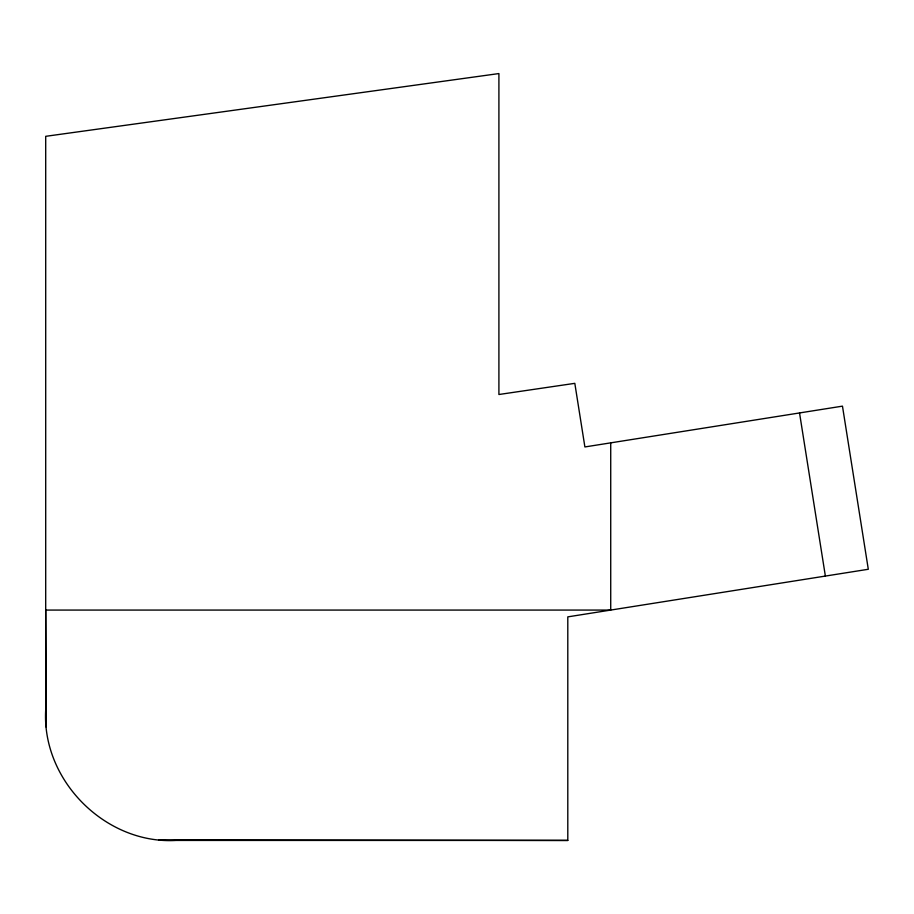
<?xml version="1.0" encoding="UTF-8"?>
<svg xmlns="http://www.w3.org/2000/svg" width="914" height="914" viewBox="0 0 914 914"><rect width="100%" height="100%" fill="white"/><g stroke="black" fill="none" stroke-linecap="round" stroke-linejoin="round"><path stroke-width="1.37" d="M567.8 840.434L176.094 840.434C105.578 844.49 41.644 780.545 45.7 710.041L45.7 136.323L498.907 73.566L498.907 394.505L574.815 383.343L584.891 446.946L842.468 406.147L868.3 569.273L567.8 616.87L567.8 840.434L158.887 839.84M799.533 412.945L825.376 576.083M46.294 727.247L45.7 610.072L610.723 610.072L610.723 442.856"/></g></svg>
